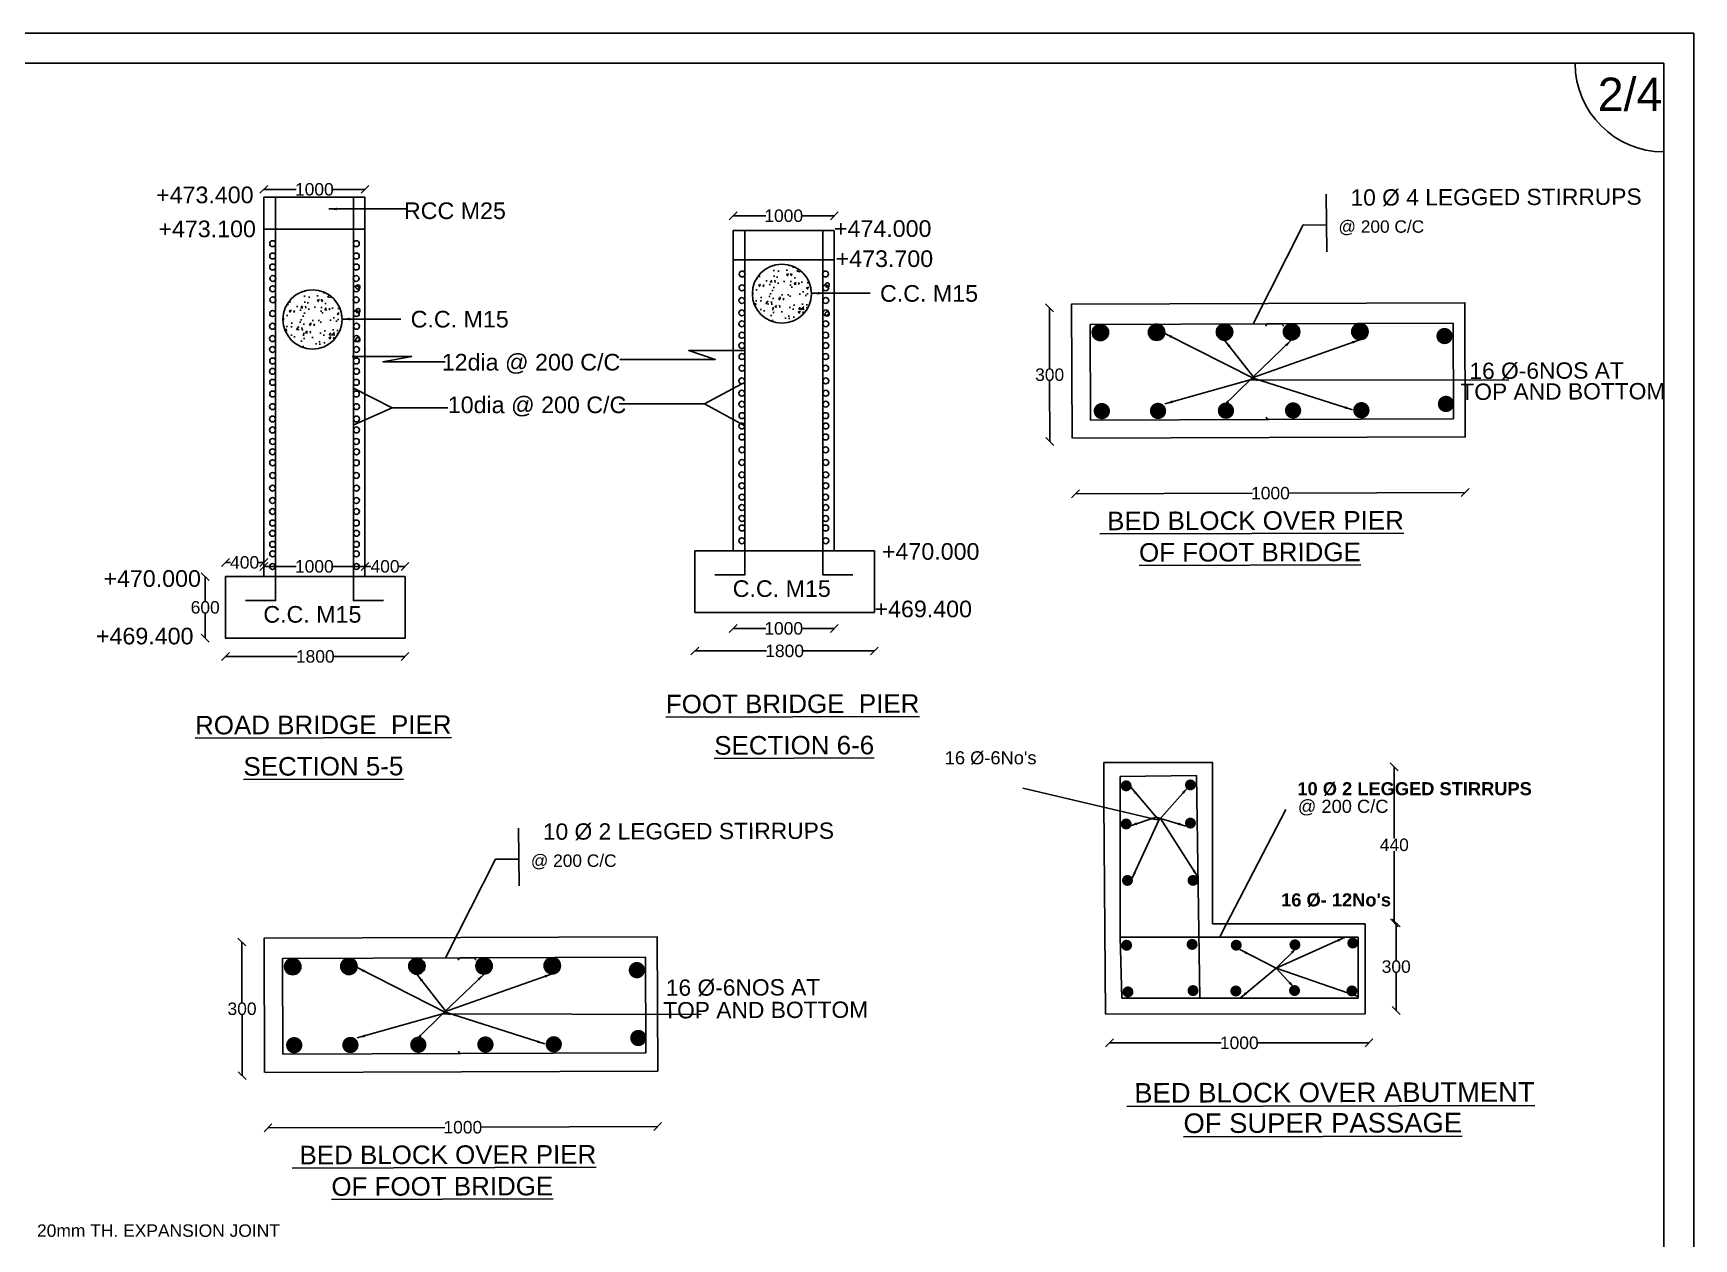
# Model space of a CAD drawing. Header units: millimetres. Extents: x 5124 to 6568637, y 2311 to 91879094.
# Drawn here: x 3450996 to 3470971, y 45952610 to 45967114 of the extents above; entities that cross this region are included whole.
import ezdxf

# ---------------------------------------------------------------- set-up
doc = ezdxf.new("R2010")
doc.units = ezdxf.units.MM
doc.header["$MEASUREMENT"] = 0
for name, color, linetype in [('DIMENSION', 7, 'Continuous'), ('DRAWING', 7, 'Continuous'), ('TEXT', 7, 'Continuous')]:
    doc.layers.add(name, color=color, linetype=linetype)
doc.styles.get("Standard").update_dxf_attribs({"font": 'arial.ttf', "height": 150})
doc.dimstyles.new('ST100', dxfattribs={"dimtxt": 100, "dimasz": 25, "dimexe": 0, "dimexo": 300, "dimgap": 0.09, "dimtad": 0, "dimtih": 1, "dimtoh": 1, "dimdec": 0, "dimzin": 0, "dimdsep": 46, "dimtxsty": 'Standard', "dimcen": 0, "dimse1": 1, "dimse2": 1, "dimadec": 0, "dimazin": 0, "dimtfac": 1, "dimtdec": 0, "dimtofl": 0, "dimtmove": 0, "dimatfit": 3, "dimfxl": 2000, "dimtolj": 1, "dimtzin": 0, "dimarcsym": 0})
doc.dimstyles.get("Standard").update_dxf_attribs({"dimtxt": 200, "dimasz": 110, "dimexe": 0.18, "dimexo": 0.0625, "dimgap": 0.09, "dimtad": 0, "dimtih": 1, "dimtoh": 1, "dimdec": 0, "dimzin": 0, "dimdsep": 46, "dimtxsty": 'Standard', "dimblk": 'OBLIQUE', "dimcen": 0.09, "dimse1": 1, "dimse2": 1, "dimadec": 0, "dimazin": 0, "dimtfac": 1, "dimtdec": 0, "dimtofl": 0, "dimtmove": 0, "dimatfit": 3, "dimfxl": 1, "dimtolj": 1, "dimtzin": 0, "dimarcsym": 0})

# ---------------------------------------------------------------- blocks, each defined once
blk = doc.blocks.new('_Oblique')
at = {"color": 0, "linetype": 'ByBlock', "lineweight": -2}
blk.add_line((-0.5, -0.5), (0.5, 0.5), dxfattribs=at)
blk = doc.blocks.new('*D42')
at = {"layer": 'Defpoints', "color": 0}
for p in [(3453820, 45953913), (3458507, 45953976), (3458507, 45953960)]:
    blk.add_point(p, dxfattribs=at)
at = {"layer": 'DIMENSION', "color": 0, "lineweight": -2}
for p, q in [((3453820, 45953944), (3455947, 45953951)), ((3458507, 45953960), (3456380, 45953953))]:
    blk.add_line(p, q, dxfattribs=at)
at = {"layer": 'DIMENSION', "color": 0, "lineweight": -2, "xscale": 95, "yscale": 95, "zscale": 95}
for p, rotation in [((3453820, 45953944), 180.197503889948), ((3458507, 45953960), 0.1975038899479644)]:
    blk.add_blockref('_Oblique', p, dxfattribs=dict(at, rotation=rotation))
at = {"layer": 'DIMENSION', "color": 0, "insert": (3456164, 45953952), "char_height": 150, "attachment_point": 5}
blk.add_mtext('\\A1;1000', dxfattribs=at)
blk = doc.blocks.new('*D43')
at = {"layer": 'Defpoints', "color": 0}
for p in [(3453505, 45956181), (3453528, 45956181), (3453564, 45954573)]:
    blk.add_point(p, dxfattribs=at)
at = {"layer": 'DIMENSION', "color": 0, "lineweight": -2}
for p, q in [((3453505, 45956181), (3453507, 45955453)), ((3453510, 45954573), (3453508, 45955300))]:
    blk.add_line(p, q, dxfattribs=at)
at = {"layer": 'DIMENSION', "color": 0, "lineweight": -2, "xscale": 95, "yscale": 95, "zscale": 95}
for p, rotation in [((3453505, 45956181), 90.19750381836604), ((3453510, 45954573), 270.197503818366)]:
    blk.add_blockref('_Oblique', p, dxfattribs=dict(at, rotation=rotation))
at = {"layer": 'DIMENSION', "color": 0, "insert": (3453508, 45955377), "char_height": 150, "attachment_point": 5}
blk.add_mtext('\\A1;300', dxfattribs=at)
blk = doc.blocks.new('*D44')
at = {"layer": 'Defpoints', "color": 0}
for p in [(3463943, 45954992), (3467065, 45955011), (3467065, 45954968)]:
    blk.add_point(p, dxfattribs=at)
at = {"layer": 'DIMENSION', "color": 0, "lineweight": -2}
for p, q in [((3463943, 45954967), (3465287, 45954967)), ((3467065, 45954968), (3465721, 45954967))]:
    blk.add_line(p, q, dxfattribs=at)
at = {"layer": 'DIMENSION', "color": 0, "lineweight": -2, "xscale": 95, "yscale": 95, "zscale": 95}
for p, rotation in [((3463943, 45954967), 180.017491328181), ((3467065, 45954968), 0.01749132818101991)]:
    blk.add_blockref('_Oblique', p, dxfattribs=dict(at, rotation=rotation))
at = {"layer": 'DIMENSION', "color": 0, "insert": (3465504, 45954967), "char_height": 150, "attachment_point": 5}
blk.add_mtext('\\A1;1000', dxfattribs=at)
blk = doc.blocks.new('*D45')
at = {"layer": 'Defpoints', "color": 0}
for p in [(3467355, 45956410), (3467392, 45956410), (3467374, 45955358)]:
    blk.add_point(p, dxfattribs=at)
at = {"layer": 'DIMENSION', "color": 0, "lineweight": -2}
for p, q in [((3467392, 45956410), (3467392, 45955961)), ((3467392, 45955358), (3467392, 45955807))]:
    blk.add_line(p, q, dxfattribs=at)
at = {"layer": 'DIMENSION', "color": 0, "lineweight": -2, "xscale": 95, "yscale": 95, "zscale": 95}
for p, rotation in [((3467392, 45956410), 90.01749123487936), ((3467392, 45955358), 270.0174912348793)]:
    blk.add_blockref('_Oblique', p, dxfattribs=dict(at, rotation=rotation))
at = {"layer": 'DIMENSION', "color": 0, "insert": (3467392, 45955884), "char_height": 150, "attachment_point": 5}
blk.add_mtext('\\A1;300', dxfattribs=at)
blk = doc.blocks.new('*D46')
at = {"layer": 'Defpoints', "color": 0}
for p in [(3467345, 45958288), (3467368, 45958288), (3467392, 45956411)]:
    blk.add_point(p, dxfattribs=at)
at = {"layer": 'DIMENSION', "color": 0, "lineweight": -2}
for p, q in [((3467368, 45958288), (3467369, 45957426)), ((3467369, 45956411), (3467369, 45957273))]:
    blk.add_line(p, q, dxfattribs=at)
at = {"layer": 'DIMENSION', "color": 0, "lineweight": -2, "xscale": 95, "yscale": 95, "zscale": 95}
for p, rotation in [((3467368, 45958288), 90.01749123487936), ((3467369, 45956411), 270.0174912348793)]:
    blk.add_blockref('_Oblique', p, dxfattribs=dict(at, rotation=rotation))
at = {"layer": 'DIMENSION', "color": 0, "insert": (3467369, 45957349), "char_height": 150, "attachment_point": 5}
blk.add_mtext('\\A1;440', dxfattribs=at)
blk = doc.blocks.new('*D47')
at = {"layer": 'Defpoints', "color": 0}
for p in [(3463536, 45961541), (3468222, 45961604), (3468222, 45961588)]:
    blk.add_point(p, dxfattribs=at)
at = {"layer": 'DIMENSION', "color": 0, "lineweight": -2}
for p, q in [((3463535, 45961572), (3465662, 45961579)), ((3468222, 45961588), (3466096, 45961581))]:
    blk.add_line(p, q, dxfattribs=at)
at = {"layer": 'DIMENSION', "color": 0, "lineweight": -2, "xscale": 95, "yscale": 95, "zscale": 95}
for p, rotation in [((3463535, 45961572), 180.1975038899447), ((3468222, 45961588), 0.197503889944682)]:
    blk.add_blockref('_Oblique', p, dxfattribs=dict(at, rotation=rotation))
at = {"layer": 'DIMENSION', "color": 0, "insert": (3465879, 45961580), "char_height": 150, "attachment_point": 5}
blk.add_mtext('\\A1;1000', dxfattribs=at)
blk = doc.blocks.new('*D48')
at = {"layer": 'Defpoints', "color": 0}
for p in [(3463220, 45963809), (3463243, 45963809), (3463279, 45962201)]:
    blk.add_point(p, dxfattribs=at)
at = {"layer": 'DIMENSION', "color": 0, "lineweight": -2}
for p, q in [((3463220, 45963809), (3463223, 45963082)), ((3463226, 45962201), (3463223, 45962928))]:
    blk.add_line(p, q, dxfattribs=at)
at = {"layer": 'DIMENSION', "color": 0, "lineweight": -2, "xscale": 95, "yscale": 95, "zscale": 95}
for p, rotation in [((3463220, 45963809), 90.19750381839687), ((3463226, 45962201), 270.1975038183969)]:
    blk.add_blockref('_Oblique', p, dxfattribs=dict(at, rotation=rotation))
at = {"layer": 'DIMENSION', "color": 0, "insert": (3463223, 45963005), "char_height": 150, "attachment_point": 5}
blk.add_mtext('\\A1;300', dxfattribs=at)
blk = doc.blocks.new('*D81')
at = {"layer": 'Defpoints', "color": 0}
for p in [(3453065, 45960576), (3453310, 45960576), (3453310, 45959836)]:
    blk.add_point(p, dxfattribs=at)
at = {"layer": 'DIMENSION', "color": 0, "lineweight": -2}
for p, q in [((3453065, 45960576), (3453065, 45960283)), ((3453065, 45959836), (3453065, 45960129))]:
    blk.add_line(p, q, dxfattribs=at)
at = {"layer": 'DIMENSION', "color": 0, "lineweight": -2, "xscale": 95, "yscale": 95, "zscale": 95}
for p, rotation in [((3453065, 45960576), 90), ((3453065, 45959836), 270)]:
    blk.add_blockref('_Oblique', p, dxfattribs=dict(at, rotation=rotation))
at = {"layer": 'DIMENSION', "color": 0, "insert": (3453065, 45960206), "char_height": 150, "attachment_point": 5}
blk.add_mtext('\\A1;600', dxfattribs=at)
blk = doc.blocks.new('*D82')
at = {"layer": 'Defpoints', "color": 0}
for p in [(3453310, 45959836), (3455468, 45959836), (3455468, 45959616)]:
    blk.add_point(p, dxfattribs=at)
at = {"layer": 'DIMENSION', "color": 0, "lineweight": -2}
for p, q in [((3453310, 45959616), (3454172, 45959616)), ((3455468, 45959616), (3454606, 45959616))]:
    blk.add_line(p, q, dxfattribs=at)
at = {"layer": 'DIMENSION', "color": 0, "lineweight": -2, "xscale": 95, "yscale": 95, "zscale": 95, "rotation": 180}
blk.add_blockref('_Oblique', (3453310, 45959616), dxfattribs=at)
at = {"layer": 'DIMENSION', "color": 0, "lineweight": -2, "xscale": 95, "yscale": 95, "zscale": 95}
blk.add_blockref('_Oblique', (3455468, 45959616), dxfattribs=at)
at = {"layer": 'DIMENSION', "color": 0, "insert": (3454389, 45959616), "char_height": 150, "attachment_point": 5}
blk.add_mtext('\\A1;1800', dxfattribs=at)
blk = doc.blocks.new('*D83')
at = {"layer": 'Defpoints', "color": 0}
for p in [(3453769, 45960699), (3454987, 45960699), (3454987, 45960699)]:
    blk.add_point(p, dxfattribs=at)
at = {"layer": 'DIMENSION', "color": 0, "lineweight": -2}
for p, q in [((3453769, 45960699), (3454161, 45960699)), ((3454987, 45960699), (3454595, 45960699))]:
    blk.add_line(p, q, dxfattribs=at)
at = {"layer": 'DIMENSION', "color": 0, "lineweight": -2, "xscale": 95, "yscale": 95, "zscale": 95, "rotation": 180}
blk.add_blockref('_Oblique', (3453769, 45960699), dxfattribs=at)
at = {"layer": 'DIMENSION', "color": 0, "lineweight": -2, "xscale": 95, "yscale": 95, "zscale": 95}
blk.add_blockref('_Oblique', (3454987, 45960699), dxfattribs=at)
at = {"layer": 'DIMENSION', "color": 0, "insert": (3454378, 45960699), "char_height": 150, "attachment_point": 5}
blk.add_mtext('\\A1;1000', dxfattribs=at)
blk = doc.blocks.new('*D84')
at = {"layer": 'Defpoints', "color": 0}
for p in [(3453769, 45960747), (3453310, 45960576), (3453769, 45960576)]:
    blk.add_point(p, dxfattribs=at)
at = {"layer": 'DIMENSION', "color": 0, "lineweight": -2}
for p, q in [((3453310, 45960747), (3453371, 45960747)), ((3453769, 45960747), (3453708, 45960747))]:
    blk.add_line(p, q, dxfattribs=at)
at = {"layer": 'DIMENSION', "color": 0, "lineweight": -2, "xscale": 95, "yscale": 95, "zscale": 95, "rotation": 180}
blk.add_blockref('_Oblique', (3453310, 45960747), dxfattribs=at)
at = {"layer": 'DIMENSION', "color": 0, "lineweight": -2, "xscale": 95, "yscale": 95, "zscale": 95}
blk.add_blockref('_Oblique', (3453769, 45960747), dxfattribs=at)
at = {"layer": 'DIMENSION', "color": 0, "insert": (3453539, 45960747), "char_height": 150, "attachment_point": 5}
blk.add_mtext('\\A1;400', dxfattribs=at)
blk = doc.blocks.new('*D85')
at = {"layer": 'Defpoints', "color": 0}
for p in [(3455468, 45960699), (3454987, 45960576), (3455468, 45960576)]:
    blk.add_point(p, dxfattribs=at)
at = {"layer": 'DIMENSION', "color": 0, "lineweight": -2}
for p, q in [((3454987, 45960699), (3455059, 45960699)), ((3455468, 45960699), (3455396, 45960699))]:
    blk.add_line(p, q, dxfattribs=at)
at = {"layer": 'DIMENSION', "color": 0, "lineweight": -2, "xscale": 95, "yscale": 95, "zscale": 95, "rotation": 180}
blk.add_blockref('_Oblique', (3454987, 45960699), dxfattribs=at)
at = {"layer": 'DIMENSION', "color": 0, "lineweight": -2, "xscale": 95, "yscale": 95, "zscale": 95}
blk.add_blockref('_Oblique', (3455468, 45960699), dxfattribs=at)
at = {"layer": 'DIMENSION', "color": 0, "insert": (3455228, 45960699), "char_height": 150, "attachment_point": 5}
blk.add_mtext('\\A1;400', dxfattribs=at)
blk = doc.blocks.new('*D86')
at = {"layer": 'Defpoints', "color": 0}
for p in [(3453769, 45965139), (3454987, 45965235), (3454987, 45965139)]:
    blk.add_point(p, dxfattribs=at)
at = {"layer": 'DIMENSION', "color": 0, "lineweight": -2}
for p, q in [((3453769, 45965235), (3454161, 45965235)), ((3454987, 45965235), (3454595, 45965235))]:
    blk.add_line(p, q, dxfattribs=at)
at = {"layer": 'DIMENSION', "color": 0, "lineweight": -2, "xscale": 95, "yscale": 95, "zscale": 95, "rotation": 180}
blk.add_blockref('_Oblique', (3453769, 45965235), dxfattribs=at)
at = {"layer": 'DIMENSION', "color": 0, "lineweight": -2, "xscale": 95, "yscale": 95, "zscale": 95}
blk.add_blockref('_Oblique', (3454987, 45965235), dxfattribs=at)
at = {"layer": 'DIMENSION', "color": 0, "insert": (3454378, 45965235), "char_height": 150, "attachment_point": 5}
blk.add_mtext('\\A1;1000', dxfattribs=at)
blk = doc.blocks.new('*D87')
at = {"layer": 'Defpoints', "color": 0}
for p in [(3459415, 45960886), (3460633, 45960886), (3460633, 45959953)]:
    blk.add_point(p, dxfattribs=at)
at = {"layer": 'DIMENSION', "color": 0, "lineweight": -2}
for p, q in [((3459415, 45959953), (3459807, 45959953)), ((3460633, 45959953), (3460241, 45959953))]:
    blk.add_line(p, q, dxfattribs=at)
at = {"layer": 'DIMENSION', "color": 0, "lineweight": -2, "xscale": 95, "yscale": 95, "zscale": 95, "rotation": 180}
blk.add_blockref('_Oblique', (3459415, 45959953), dxfattribs=at)
at = {"layer": 'DIMENSION', "color": 0, "lineweight": -2, "xscale": 95, "yscale": 95, "zscale": 95}
blk.add_blockref('_Oblique', (3460633, 45959953), dxfattribs=at)
at = {"layer": 'DIMENSION', "color": 0, "insert": (3460024, 45959953), "char_height": 150, "attachment_point": 5}
blk.add_mtext('\\A1;1000', dxfattribs=at)
blk = doc.blocks.new('*D88')
at = {"layer": 'Defpoints', "color": 0}
for p in [(3458956, 45960146), (3461114, 45960146), (3461114, 45959682)]:
    blk.add_point(p, dxfattribs=at)
at = {"layer": 'DIMENSION', "color": 0, "lineweight": -2}
for p, q in [((3458956, 45959682), (3459818, 45959682)), ((3461114, 45959682), (3460252, 45959682))]:
    blk.add_line(p, q, dxfattribs=at)
at = {"layer": 'DIMENSION', "color": 0, "lineweight": -2, "xscale": 95, "yscale": 95, "zscale": 95, "rotation": 180}
blk.add_blockref('_Oblique', (3458956, 45959682), dxfattribs=at)
at = {"layer": 'DIMENSION', "color": 0, "lineweight": -2, "xscale": 95, "yscale": 95, "zscale": 95}
blk.add_blockref('_Oblique', (3461114, 45959682), dxfattribs=at)
at = {"layer": 'DIMENSION', "color": 0, "insert": (3460035, 45959682), "char_height": 150, "attachment_point": 5}
blk.add_mtext('\\A1;1800', dxfattribs=at)
blk = doc.blocks.new('*D89')
at = {"layer": 'Defpoints', "color": 0}
for p in [(3460633, 45964917), (3459415, 45964742), (3460633, 45964742)]:
    blk.add_point(p, dxfattribs=at)
at = {"layer": 'DIMENSION', "color": 0, "lineweight": -2}
for p, q in [((3459415, 45964917), (3459807, 45964917)), ((3460633, 45964917), (3460241, 45964917))]:
    blk.add_line(p, q, dxfattribs=at)
at = {"layer": 'DIMENSION', "color": 0, "lineweight": -2, "xscale": 95, "yscale": 95, "zscale": 95, "rotation": 180}
blk.add_blockref('_Oblique', (3459415, 45964917), dxfattribs=at)
at = {"layer": 'DIMENSION', "color": 0, "lineweight": -2, "xscale": 95, "yscale": 95, "zscale": 95}
blk.add_blockref('_Oblique', (3460633, 45964917), dxfattribs=at)
at = {"layer": 'DIMENSION', "color": 0, "insert": (3460024, 45964917), "char_height": 150, "attachment_point": 5}
blk.add_mtext('\\A1;1000', dxfattribs=at)

msp = doc.modelspace()

# ---------------------------------------------------------------- hatches: boundary and pattern name
at = {"layer": 'DRAWING'}
h = msp.add_hatch(dxfattribs=at)
h.set_pattern_fill('AR-CONC,_O', color=256, scale=40)
h.set_pattern_definition([(50, (23875.3, 8459.99), (286.904073, -25.100854), [30, -330]), (355, (23875.3, 8460), (-55.5005334, 300.8768535), [24, -264]), (100.4514, (23899.2, 8457.9), (231.4037527, 275.7758168), [25.496076, -280.4568448]), (46.1842, (23875.3, 8540), (426.8964195, -66.2076057), [45, -495]), (96.6356, (23910.87, 8534.47), (373.8650822, 389.6471484), [38.244115, -420.6852]), (351.1842, (23875.3, 8540), (373.864778, 389.6474404), [36, -396]), (21, (23915.3, 8519.99), (238.7628208, -161.0475563), [30, -330]), (326, (23915.3, 8520), (97.3261328, 290.060018), [24, -264]), (71.4514, (23935.2, 8506.57), (336.0890514, 129.0121987), [25.496076, -280.4568448]), (37.5, (23875.3, 8459.99), (4.86394213, 133.15754153), [0, -260.8, 0, -268, 0, -265]), (7.5, (23875.3, 8459.99), (105.22781498, 157.76468475), [0, -152.8, 0, -254.8, 0, -101]), (327.5, (23786.1, 8459.99), (213.52897447, -9.0219487), [0, -100, 0, -312, 0, -414]), (317.5, (23746.1, 8459.99), (233.2744677, 40.0419929), [0, -130, 0, -207.2, 0, -294])])
h.paths.add_polyline_path([(3459646.5, 45963979.6, 1), (3460356.9, 45963979.6, 1)])
h = msp.add_hatch(dxfattribs=at)
h.set_pattern_fill('AR-CONC,_O', color=256, scale=40)
h.set_pattern_definition([(50, (18229.32, 8150.14), (286.904073, -25.100854), [30, -330]), (355, (18229.32, 8150.14), (-55.5005334, 300.8768535), [24, -264]), (100.4514, (18253.23, 8148.05), (231.4037527, 275.7758168), [25.496076, -280.4568448]), (46.1842, (18229.32, 8230.14), (426.8964195, -66.2076057), [45, -495]), (96.6356, (18264.9, 8224.62), (373.8650822, 389.6471484), [38.244115, -420.6852]), (351.1842, (18229.3, 8230.14), (373.864778, 389.6474404), [36, -396]), (21, (18269.32, 8210.14), (238.7628208, -161.0475563), [30, -330]), (326, (18269.32, 8210.14), (97.3261328, 290.060018), [24, -264]), (71.4514, (18289.22, 8196.72), (336.0890514, 129.0121987), [25.496076, -280.4568448]), (37.5, (18229.32, 8150.14), (4.86394213, 133.15754153), [0, -260.8, 0, -268, 0, -265]), (7.5, (18229.32, 8150.14), (105.22781498, 157.76468475), [0, -152.8, 0, -254.8, 0, -101]), (327.5, (18140.12, 8150.14), (213.52897447, -9.0219487), [0, -100, 0, -312, 0, -414]), (317.5, (18100.12, 8150.14), (233.2744677, 40.0419929), [0, -130, 0, -207.2, 0, -294])])
h.paths.add_polyline_path([(3454000.5, 45963669.8, 1), (3454710.9, 45963669.8, 1)])
at = {"layer": 'DRAWING', "ltscale": 0.4}
for points in [[(3463735.2, 45963513.2, 1), (3463931.7, 45963513.9, 1)], [(3464411.1, 45963515.5, 1), (3464607.6, 45963516.2, 1)], [(3465228.2, 45963518.4, 1), (3465424.7, 45963519, 1)], [(3466035.6, 45963521.1, 1), (3466232, 45963521.8, 1)], [(3466857.5, 45963524, 1), (3467054, 45963524.6, 1)], [(3467874.7, 45963470.2, 1), (3468071.2, 45963470.9, 1)], [(3463752.5, 45962567.2, 1), (3463949, 45962567.8, 1)], [(3464428.4, 45962569.5, 1), (3464624.9, 45962570.2, 1)], [(3465245.5, 45962572.3, 1), (3465442, 45962573, 1)], [(3466052.9, 45962575.1, 1), (3466249.3, 45962575.8, 1)], [(3466874.8, 45962577.9, 1), (3467071.3, 45962578.6, 1)], [(3467892.1, 45962653.9, 1), (3468088.5, 45962654.6, 1)], [(3464077.2, 45958060, 1), (3464209.9, 45958060.1, 1)], [(3464850.1, 45958070.6, 1), (3464982.8, 45958070.6, 1)], [(3464077.2, 45957600.9, 1), (3464209.9, 45957601, 1)], [(3464850.1, 45957611.4, 1), (3464982.8, 45957611.5, 1)], [(3464092.9, 45956921.6, 1), (3464225.6, 45956921.6, 1)], [(3464881.2, 45956921.8, 1), (3465013.9, 45956921.8, 1)], [(3464082.5, 45956141.8, 1), (3464215.2, 45956141.9, 1)], [(3464870.8, 45956152.3, 1), (3465003.6, 45956152.4, 1)], [(3465401.5, 45956142.2, 1), (3465534.3, 45956142.3, 1)], [(3466107.4, 45956147.6, 1), (3466240.1, 45956147.6, 1)], [(3466803, 45956168.4, 1), (3466935.7, 45956168.4, 1)], [(3454020.1, 45955885, 1), (3454216.6, 45955885.7, 1)], [(3454696, 45955887.3, 1), (3454892.5, 45955888, 1)], [(3455513.1, 45955890.2, 1), (3455709.6, 45955890.8, 1)], [(3456320.4, 45955892.9, 1), (3456516.9, 45955893.6, 1)], [(3457142.4, 45955895.8, 1), (3457338.8, 45955896.4, 1)], [(3458159.6, 45955842, 1), (3458356.1, 45955842.7, 1)], [(3464881.3, 45955596.5, 1), (3465014, 45955596.6, 1)], [(3466102.4, 45955596.9, 1), (3466235.1, 45955596.9, 1)], [(3466792.8, 45955592, 1), (3466925.6, 45955592, 1)], [(3464098.2, 45955580.8, 1), (3464230.9, 45955580.9, 1)], [(3465396.5, 45955591.5, 1), (3465529.3, 45955591.6, 1)], [(3458176.9, 45955025.7, 1), (3458373.4, 45955026.4, 1)], [(3454037.4, 45954939, 1), (3454233.9, 45954939.6, 1)], [(3454713.3, 45954941.3, 1), (3454909.8, 45954942, 1)], [(3455530.4, 45954944.1, 1), (3455726.9, 45954944.8, 1)], [(3456337.7, 45954946.9, 1), (3456534.2, 45954947.6, 1)], [(3457159.7, 45954949.7, 1), (3457356.2, 45954950.4, 1)]]:
    msp.add_hatch(color=256, dxfattribs=at).paths.add_polyline_path(points)

# ---------------------------------------------------------------- linework, layer by layer
at = {"layer": 'DIMENSION'}
msp.add_lwpolyline([(3459414.9, 45964742), (3460632.8, 45964742)], dxfattribs=at)
at = {"layer": 'DRAWING', "ltscale": 0.4}
for p, q in [((3463709, 45963611.4), (3468076.5, 45963626.4)), ((3463713, 45962459.6), (3463709, 45963611.4)), ((3465853.5, 45963618.7), (3466003.3, 45963619.3)), ((3468076.5, 45963626.4), (3468080.3, 45962521)), ((3468080.5, 45962474.6), (3465857.5, 45962466.9)), ((3468080.3, 45962521), (3468080.5, 45962474.6)), ((3453993.9, 45955983.2), (3458361.4, 45955998.2)), ((3453997.9, 45954831.4), (3453993.9, 45955983.2)), ((3456138.4, 45955990.5), (3456288.1, 45955991.1)), ((3458361.4, 45955998.2), (3458365.2, 45954892.8)), ((3458365.2, 45954892.8), (3458365.4, 45954846.4)), ((3458365.4, 45954846.4), (3456142.4, 45954838.7))]:
    msp.add_line(p, q, dxfattribs=at)
at = {"layer": 'DRAWING'}
for p, q in [((3464070.8, 45956237.4), (3464070.2, 45958169.9)), ((3464990.1, 45958183.2), (3465028.5, 45955505.8)), ((3463875.7, 45957863.6), (3463893, 45955314.3)), ((3465183.6, 45956399.7), (3465183.1, 45957864)), ((3465183.1, 45957864), (3465183.1, 45957864)), ((3467020, 45956400.2), (3465183.6, 45956399.7)), ((3467020.3, 45955315.3), (3467020, 45956400.2)), ((3466934.4, 45956238.3), (3464070.8, 45956237.4)), ((3466934.6, 45955524.3), (3466934.4, 45956238.3)), ((3464092.9, 45955505.5), (3466934.7, 45955506.4)), ((3466934.7, 45955506.4), (3466934.6, 45955524.3)), ((3463893, 45955314.3), (3467020.3, 45955315.3))]:
    msp.add_line(p, q, dxfattribs=at)
for points in [[(3425342.7, 45967113.7), (3470971.5, 45967113.7), (3470971.5, 45930973.8), (3425342.7, 45930973.8)], [(3425704.7, 45966751.7), (3470609.5, 45966751.7), (3470609.5, 45931335.8), (3425704.7, 45931335.8)], [(3458956, 45960886), (3461114.5, 45960886), (3461114.5, 45960145.7), (3458956, 45960145.7)], [(3453310, 45960576.1), (3455468.5, 45960576.1), (3455468.5, 45959835.9), (3453310, 45959835.9)]]:
    msp.add_lwpolyline(points, close=True, dxfattribs=at)
for points in [[(3453550.1, 45960289), (3453911.8, 45960289), (3453911.8, 45965135.8)], [(3453768.9, 45960576.1), (3453768.9, 45965139.3), (3454986.8, 45965139.3), (3454986.8, 45960576.1)], [(3455208.8, 45960289), (3454847.1, 45960289), (3454847.1, 45965135.8)], [(3453768.9, 45964754.7), (3454986.8, 45964754.7)], [(3459196.1, 45960598.8), (3459557.8, 45960598.8), (3459557.8, 45964742)], [(3459414.9, 45960886), (3459414.9, 45964742)], [(3460854.8, 45960598.8), (3460493.1, 45960598.8), (3460493.1, 45964742)], [(3460632.8, 45964742), (3460632.8, 45960886)], [(3459414.9, 45964387.9), (3460632.8, 45964387.9)], [(3463501.8, 45962240.3), (3468223.2, 45962256.5), (3468217.7, 45963870.4), (3463487.7, 45963854.1), (3463493.2, 45962240.2)], [(3465857.5, 45962466.9), (3463713, 45962459.6)], [(3453786.7, 45954612.1), (3458508.1, 45954628.3), (3458502.5, 45956242.2), (3453772.5, 45956225.9), (3453778.1, 45954612)], [(3464092.9, 45955505.5), (3464070.8, 45956237.4)], [(3456142.4, 45954838.7), (3453997.9, 45954831.4)]]:
    msp.add_lwpolyline(points, dxfattribs=at)
at = {"layer": 'DRAWING', "ltscale": 0.4}
for points in [[(3466557.3, 45964483.9), (3466549.4, 45965178.2)], [(3463875.7, 45957863.6), (3463875.7, 45958339.4), (3465183, 45958339.4), (3465183.1, 45957864)], [(3464070.2, 45958169.9), (3464990.1, 45958183.2)], [(3456842.1, 45956855.7), (3456834.3, 45957550)]]:
    msp.add_lwpolyline(points, dxfattribs=at)
at = {"layer": 'DRAWING'}
for centre, radius in [((3453876.2, 45964581.5), 35.6), ((3453876.2, 45964433.1), 35.6), ((3454882.8, 45964581.5), 35.6), ((3454882.8, 45964433.1), 35.6), ((3453876.2, 45964301.5), 35.6), ((3454882.8, 45964301.5), 35.6), ((3459523.8, 45964216.8), 35.6), ((3460001.7, 45963979.6), 355.2), ((3460527.1, 45964216.8), 35.6), ((3453876.2, 45964039.3), 35.6), ((3453877.8, 45964163.6), 35.6), ((3454881.1, 45964163.6), 35.6), ((3454882.8, 45964039.3), 35.6), ((3454901.2, 45964061.3), 25.3), ((3459522.1, 45964050.7), 35.6), ((3460528.8, 45964050.7), 35.6), ((3460547.1, 45964085.7), 25.3), ((3453877.8, 45963907), 35.6), ((3454355.7, 45963669.8), 355.2), ((3454881.1, 45963907), 35.6), ((3459520.5, 45963897.9), 35.6), ((3460530.4, 45963897.9), 35.6), ((3453876.2, 45963740.8), 35.6), ((3454882.8, 45963740.8), 35.6), ((3454901.2, 45963775.9), 25.3), ((3459520.5, 45963749.5), 35.6), ((3459520.5, 45963618), 35.6), ((3460530.4, 45963749.5), 35.6), ((3460530.4, 45963618), 35.6), ((3460547.1, 45963736.8), 25.3), ((3453874.5, 45963588), 35.6), ((3453874.5, 45963439.6), 35.6), ((3454884.5, 45963588), 35.6), ((3454884.5, 45963439.6), 35.6), ((3454901.2, 45963427), 25.3), ((3459522.1, 45963480), 35.6), ((3460528.8, 45963480), 35.6), ((3453874.5, 45963308.1), 35.6), ((3454884.5, 45963308.1), 35.6), ((3459520.5, 45963355.7), 35.6), ((3459522.1, 45963223.4), 35.6), ((3460528.8, 45963223.4), 35.6), ((3460530.4, 45963355.7), 35.6), ((3453874.5, 45963045.9), 35.6), ((3453876.2, 45963170.1), 35.6), ((3454882.8, 45963170.1), 35.6), ((3454884.5, 45963045.9), 35.6), ((3459522.1, 45963083.5), 35.6), ((3460528.8, 45963083.5), 35.6), ((3453876.2, 45962913.5), 35.6), ((3454882.8, 45962913.5), 35.6), ((3459520.5, 45962930.7), 35.6), ((3460530.4, 45962930.7), 35.6), ((3453874.5, 45962620.9), 35.6), ((3453876.2, 45962773.7), 35.6), ((3454882.8, 45962773.7), 35.6), ((3454884.5, 45962620.9), 35.6), ((3459520.5, 45962782.3), 35.6), ((3459520.5, 45962650.8), 35.6), ((3460530.4, 45962782.3), 35.6), ((3460530.4, 45962650.8), 35.6), ((3453874.5, 45962472.5), 35.6), ((3454884.5, 45962472.5), 35.6), ((3459522.1, 45962512.8), 35.6), ((3460528.8, 45962512.8), 35.6), ((3453874.5, 45962340.9), 35.6), ((3454884.5, 45962340.9), 35.6), ((3459520.5, 45962388.6), 35.6), ((3459522.1, 45962256.2), 35.6), ((3460528.8, 45962256.2), 35.6), ((3460530.4, 45962388.6), 35.6), ((3453874.5, 45962078.7), 35.6), ((3453876.2, 45962203), 35.6), ((3454882.8, 45962203), 35.6), ((3454884.5, 45962078.7), 35.6), ((3459522.1, 45962102.4), 35.6), ((3460528.8, 45962102.4), 35.6), ((3453876.2, 45961946.4), 35.6), ((3454882.8, 45961946.4), 35.6), ((3459520.5, 45961949.6), 35.6), ((3460530.4, 45961949.6), 35.6), ((3453874.5, 45961639.8), 35.6), ((3453876.2, 45961792.6), 35.6), ((3454882.8, 45961792.6), 35.6), ((3454884.5, 45961639.8), 35.6), ((3459520.5, 45961801.2), 35.6), ((3459520.5, 45961669.7), 35.6), ((3460530.4, 45961801.2), 35.6), ((3460530.4, 45961669.7), 35.6), ((3453874.5, 45961491.4), 35.6), ((3454884.5, 45961491.4), 35.6), ((3459522.1, 45961531.7), 35.6), ((3460528.8, 45961531.7), 35.6), ((3453874.5, 45961359.8), 35.6), ((3453876.2, 45961221.9), 35.6), ((3454882.8, 45961221.9), 35.6), ((3454884.5, 45961359.8), 35.6), ((3459520.5, 45961407.5), 35.6), ((3459522.1, 45961275.1), 35.6), ((3460528.8, 45961275.1), 35.6), ((3460530.4, 45961407.5), 35.6), ((3453874.5, 45961097.6), 35.6), ((3454884.5, 45961097.6), 35.6), ((3459522.1, 45961160.9), 35.6), ((3460528.8, 45961160.9), 35.6), ((3453876.2, 45960965.3), 35.6), ((3453876.2, 45960851.1), 35.6), ((3454882.8, 45960965.3), 35.6), ((3454882.8, 45960851.1), 35.6), ((3459520.5, 45961008.1), 35.6), ((3460530.4, 45961008.1), 35.6), ((3453874.5, 45960698.3), 35.6), ((3454884.5, 45960698.3), 35.6)]:
    msp.add_circle(centre, radius, dxfattribs=at)
at = {"layer": 'DRAWING', "ltscale": 0.4}
for centre in [(3463833.4, 45963513.5), (3464509.3, 45963515.9), (3465326.4, 45963518.7), (3466133.8, 45963521.5), (3466955.7, 45963524.3), (3454118.3, 45955885.3), (3454794.2, 45955887.7), (3455611.3, 45955890.5), (3456418.7, 45955893.3), (3457240.6, 45955896.1)]:
    msp.add_circle(centre, 98.2, dxfattribs=at)
at = {"layer": 'DRAWING'}
msp.add_arc((3470609.5, 45966751.7), 1065.7, 180, 270, dxfattribs=at)
at = {"layer": 'DRAWING', "ltscale": 0.4}
for centre, start, end in [((3465853.6, 45963589), 90.1975, 180.1975), ((3466003.4, 45963589.5), 0.1975, 90.1975), ((3465857.4, 45962496.7), 180.1975, 270.1975), ((3456138.5, 45955960.8), 90.1975, 180.1975), ((3456288.2, 45955961.3), 0.1975, 90.1975), ((3456142.3, 45954868.5), 180.1975, 270.1975)]:
    msp.add_arc(centre, 29.8, start, end, dxfattribs=at)
at = {"layer": 'TEXT'}
for points in [[(3459557.8, 45963295.5), (3458881.7, 45963295.5), (3459199.5, 45963188.4), (3458051.7, 45963188.4)], [(3454832.2, 45963224.7), (3455550.1, 45963224.7), (3455202.5, 45963161.5), (3455952, 45963161.5)], [(3459520.5, 45962895.1), (3459072.4, 45962656.8), (3459556.1, 45962388.6)], [(3454841.3, 45962845.8), (3455315.3, 45962606.7), (3454854.8, 45962403.8)], [(3459072.4, 45962656.8), (3458043.8, 45962656.8)], [(3455315.3, 45962606.7), (3455983.7, 45962606.7)]]:
    msp.add_lwpolyline(points, dxfattribs=at)

# ---------------------------------------------------------------- texts
at = {"layer": 'DRAWING', "color": 7}
for height, p in [(148.83, (3466639.3, 45964713)), (157.3, (3466147.3, 45957734.4)), (148.83, (3456924.1, 45957084.8))]:
    msp.add_text(' @ 200 C/C', height=height, rotation=0.01749, dxfattribs=at).set_placement(p)
at = {"layer": 'DRAWING', "char_height": 196.162, "width": 0.000000000289, "attachment_point": 1, "rotation": 0.1975}
for s, insert in [('10 Ø 4 LEGGED STIRRUPS', (3466841.6, 45965234.9)), ('16 Ø-6NOS AT  ', (3468271.6, 45963149.8)), ('TOP AND BOTTOM', (3468163.3, 45962897.9)), ('10 Ø 2 LEGGED STIRRUPS', (3457126.5, 45957606.7)), ('16 Ø-6NOS AT  ', (3458605.4, 45955729.3)), ('TOP AND BOTTOM', (3458573.4, 45955457.3))]:
    msp.add_mtext(s, dxfattribs=dict(at, insert=insert))
at = {"layer": 'DRAWING', "color": 7, "width": 0.000000000195, "attachment_point": 1, "rotation": 0.01749}
for s, insert, char_height in [("16 Ø-6No's", (3461960.8, 45958475.5), 157.3), ('{\\fArial|b1|i0|c0|p34;10 Ø 2 LEGGED STIRRUPS}', (3466202.9, 45958103.3), 157.299), ("{\\fArial|b1|i0|c0|p34;16 Ø- 12No's}", (3466007.2, 45956766.1), 157.299)]:
    msp.add_mtext(s, dxfattribs=dict(at, insert=insert, char_height=char_height))
at = {"layer": 'TEXT'}
for s, height, p in [('2/4', 400, (3469816.6, 45966179.4)), ('+473.400', 200, (3452473.9, 45965068.5)), ('RCC M25', 200, (3455455.6, 45964878.3)), ('+473.100', 200, (3452501.9, 45964659.8)), ('+474.000', 200, (3460628.2, 45964663.8)), ('+473.700', 200, (3460648.6, 45964301.3)), (' C.C. M15  ', 200, (3461104.8, 45963883.2)), (' C.C. M15  ', 200, (3455458.8, 45963573.4)), ('12dia @ 200 C/C', 200, (3455910.2, 45963056)), ('10dia @ 200 C/C', 200, (3455983.2, 45962542.8)), ('+470.000', 200, (3461205.5, 45960779.4)), ('+470.000', 200, (3451840.5, 45960453.5)), (' C.C. M15  ', 200, (3459332.8, 45960332.3)), ('+469.400', 200, (3461115.8, 45960087.4)), (' C.C. M15  ', 200, (3453686.8, 45960022.4)), ('+469.400', 200, (3451750.9, 45959761.5)), ('20mm TH. EXPANSION JOINT ', 150, (3451041.5, 45952634.1))]:
    msp.add_text(s, height=height, dxfattribs=at).set_placement(p)
for s, height, p in [('%%U BED BLOCK OVER PIER', 223.247, (3463827.9, 45961134.4)), ('%%UOF FOOT BRIDGE', 223.247, (3464298.6, 45960755.6)), ('%%UFOOT BRIDGE  PIER', 223.247, (3458606.7, 45958931.2)), ('%%UROAD BRIDGE  PIER', 223.247, (3452943.4, 45958677.9)), ('%%USECTION 6-6', 223.247, (3459188.5, 45958434.4)), ('%%USECTION 5-5', 223.247, (3453525.2, 45958181.1)), ('%%U BED BLOCK OVER ABUTMENT', 235.949, (3464149.6, 45954247.7)), ('%%UOF SUPER PASSAGE', 235.949, (3464833.2, 45953882.4)), ('%%U BED BLOCK OVER PIER', 223.247, (3454112.8, 45953506.2)), ('%%UOF FOOT BRIDGE', 223.247, (3454583.5, 45953127.4))]:
    msp.add_text(s, height=height, rotation=0.1412, dxfattribs=at).set_placement(p)

# ---------------------------------------------------------------- dimensions: what is measured, and where the dimension line sits
at = {"layer": 'DIMENSION'}
for base, p1, p2, text, picture, middle in [((3454986.8, 45965234.9), (3453768.9, 45965139.3), (3454986.8, 45965139.3), '1000', '*D86', (3454377.8, 45965234.9)), ((3460632.8, 45964916.7), (3459414.9, 45964742), (3460632.8, 45964742), '1000', '*D89', (3460023.8, 45964916.7)), ((3460632.8, 45959953.4), (3459414.9, 45960886), (3460632.8, 45960886), '1000', '*D87', (3460023.8, 45959953.4)), ((3453768.9, 45960746.7), (3453310, 45960576.1), (3453768.9, 45960576.1), '400', '*D84', (3453539.4, 45960746.7)), ((3454986.8, 45960699.2), (3453768.9, 45960699.2), (3454986.8, 45960699.2), '1000', '*D83', (3454377.8, 45960699.2)), ((3455468.5, 45960699.2), (3454986.8, 45960576.1), (3455468.5, 45960576.1), '400', '*D85', (3455227.6, 45960699.2)), ((3461114.5, 45959682.4), (3458956, 45960145.7), (3461114.5, 45960145.7), '1800', '*D88', (3460035.2, 45959682.4)), ((3455468.5, 45959616.4), (3453310, 45959835.9), (3455468.5, 45959835.9), '1800', '*D82', (3454389.2, 45959616.4))]:
    dim = msp.add_linear_dim(base=base, p1=p1, p2=p2, text=text, dimstyle='Standard', override={"dimasz": 95, "dimfxl": 2000, "dimarcsym": 1}, dxfattribs=at)
    dim.commit()
    dim.dimension.update_dxf_attribs({"geometry": picture, "text_midpoint": middle})
for base, p1, p2, angle, text, picture, middle in [((3463220, 45963809.2), (3463279.5, 45962201), (3463243.1, 45963809.3), 90.1975, '300', '*D48', (3463222.8, 45963005)), ((3468222.2, 45961588.2), (3463535.5, 45961540.9), (3468222.2, 45961603.7), 0.1975, '1000', '*D47', (3465878.8, 45961580.1)), ((3453065.3, 45960576.1), (3453310, 45959835.9), (3453310, 45960576.1), 90, '600', '*D81', (3453065.3, 45960206)), ((3467368.4, 45958287.7), (3467392, 45956410.8), (3467345.4, 45958287.7), 90.01749, '440', '*D46', (3467368.7, 45957349.2)), ((3467392, 45956409.6), (3467373.8, 45955358.1), (3467355.1, 45956409.6), 90.01749, '300', '*D45', (3467392.2, 45955883.8)), ((3453504.9, 45956181), (3453564.4, 45954572.8), (3453528, 45956181.1), 90.1975, '300', '*D43', (3453507.7, 45955376.8)), ((3467065, 45954967.6), (3463942.8, 45954991.9), (3467064.9, 45955011.4), 0.01749, '1000', '*D44', (3465503.9, 45954967.2)), ((3458507.1, 45953960), (3453820.4, 45953912.7), (3458507.1, 45953975.5), 0.1975, '1000', '*D42', (3456163.7, 45953951.9))]:
    dim = msp.add_linear_dim(base=base, p1=p1, p2=p2, angle=angle, text=text, dimstyle='Standard', override={"dimasz": 95, "dimfxl": 2000, "dimarcsym": 1}, dxfattribs=at)
    dim.commit()
    dim.dimension.update_dxf_attribs({"geometry": picture, "text_midpoint": middle})

# ---------------------------------------------------------------- leaders
at = {"layer": 'DRAWING', "ltscale": 0.5}
for points in [[(3465670.3, 45963618.1), (3466273.4, 45964807.1), (3466559.4, 45964806.4)], [(3455955.2, 45955989.9), (3456558.2, 45957178.9), (3456844.2, 45957178.2)]]:
    msp.add_leader(points, dimstyle='ST100', override={"dimgap": 0.09, "dimtad": 0}, dxfattribs=at)
at = {"layer": 'DRAWING'}
for points in [[(3460357.5, 45963984.9), (3461063, 45963984.9)], [(3454711.5, 45963675.1), (3455417, 45963675.1)], [(3464606.6, 45963502.1), (3465696.3, 45962950)], [(3465326.4, 45963420.5), (3465696.3, 45962950)], [(3466955.7, 45963426.1), (3465660.5, 45962968.2)], [(3466133.8, 45963423.2), (3465660.5, 45962968.2)], [(3464609.9, 45962654.6), (3465689.3, 45962959)], [(3465304, 45962618.4), (3465660.5, 45962968.2)], [(3465635.6, 45962943.9), (3468746.3, 45962938.2)], [(3466867.3, 45962582.3), (3465660.5, 45962968.2)], [(3464535.1, 45957646), (3462898.9, 45958032)], [(3464199.4, 45958043.1), (3464535.1, 45957646)], [(3464888.5, 45958043.1), (3464535.1, 45957646)], [(3464181.7, 45957575.4), (3464502.6, 45957684.4)], [(3464862, 45957575.4), (3464502.6, 45957684.4)], [(3465007.7, 45956958.7), (3464555.1, 45957668.5)], [(3464208.3, 45956931.3), (3464535.1, 45957646)], [(3465510.1, 45956089.6), (3465949.2, 45955865.4)], [(3466778.6, 45956238.2), (3465949.2, 45955865.4)], [(3466202.9, 45956118.8), (3465949.2, 45955865.4)], [(3454891.5, 45955873.9), (3455981.2, 45955321.8)], [(3465513.8, 45955506), (3465949.2, 45955865.4)], [(3466173.6, 45955621.7), (3465949.2, 45955865.4)], [(3466934.6, 45955524.3), (3465949.2, 45955865.4)], [(3455611.3, 45955792.3), (3455981.2, 45955321.8)], [(3457240.6, 45955797.9), (3455945.3, 45955340)], [(3456418.7, 45955795), (3455945.3, 45955340)], [(3454894.8, 45955026.4), (3455974.2, 45955330.8)], [(3455588.9, 45954990.2), (3455945.3, 45955340)], [(3455920.5, 45955315.7), (3459031.2, 45955310)], [(3457152.1, 45954954.1), (3455945.3, 45955340)]]:
    msp.add_leader(points, dimstyle='Standard', override={"dimasz": 95, "dimgap": 0.09, "dimtad": 0, "dimarcsym": 1}, dxfattribs=at)
at = {"layer": 'DRAWING', "ltscale": 0.4}
msp.add_leader([(3465271.5, 45956237.8), (3465284.4, 45956276.6), (3466063.1, 45957773.8)], dimstyle='ST100', override={"dimgap": 0.09, "dimtad": 0}, dxfattribs=at)
at = {"layer": 'TEXT'}
msp.add_leader([(3454552.6, 45964999), (3455481.6, 45964999)], dimstyle='Standard', override={"dimasz": 95, "dimgap": 0.09, "dimtad": 0, "dimfxl": 2000, "dimarcsym": 1}, dxfattribs=at)

doc.saveas('drawing.dxf')
